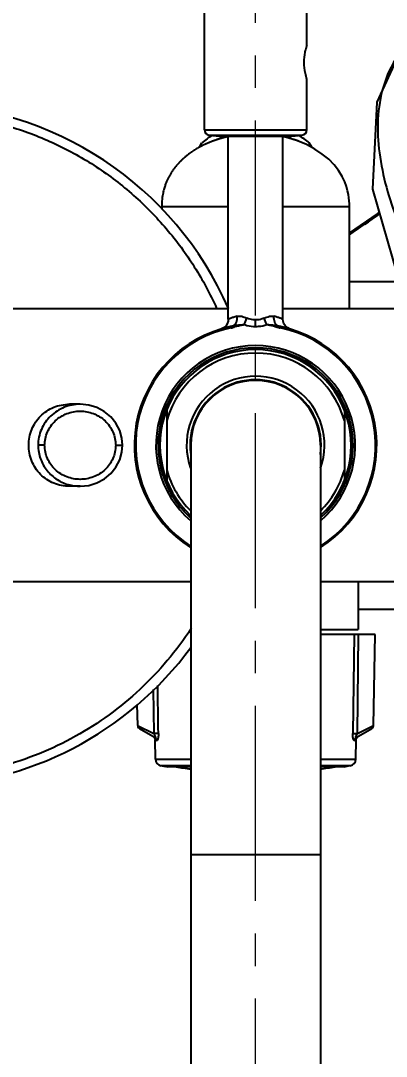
# Model space of a CAD drawing. Extents: x 0 to 3160, y 0 to 2315.
# Drawn here: x 944.7 to 998.3, y 1851 to 2002.6 of the extents above; entities that cross this region are included whole.
import ezdxf

# ---------------------------------------------------------------- set-up
doc = ezdxf.new("R2010")
doc.units = 0
doc.header["$LTSCALE"] = 3
doc.header["$MEASUREMENT"] = 0
doc.header["$PDMODE"] = 3
doc.header["$PDSIZE"] = -10
doc.linetypes.add('CENTER2', pattern=[28.575, 19.05, -3.175, 3.175, -3.175])
doc.layers.get('0').update_dxf_attribs({"linetype": 'CONTINUOUS'})
doc.layers.get('DEFPOINTS').update_dxf_attribs({"linetype": 'CONTINUOUS'})
doc.layers.add('Cneter', color=1, linetype='CENTER2', lineweight=13)
doc.styles.add('Daelim Dimension', font='')
doc.styles.get('Daelim Dimension').set_extended_font_data('나눔고딕')
doc.dimstyles.new('DEFAULT', dxfattribs={"dimscale": 2, "dimtxt": 2, "dimasz": 2, "dimexe": 0, "dimexo": 2, "dimgap": 1, "dimtad": 1, "dimdec": 1, "dimzin": 9, "dimdsep": 46, "dimtxsty": 'Daelim Dimension', "dimcen": 0.5, "dimclrd": 252, "dimclre": 252, "dimclrt": 3, "dimadec": 1, "dimazin": 0, "dimtfac": 1, "dimtdec": 1, "dimtix": 1, "dimtmove": 0, "dimatfit": 3, "dimfxl": 1, "dimtolj": 1, "dimtzin": 1, "dimlwd": 9, "dimlwe": 9, "dimarcsym": 0})

# ---------------------------------------------------------------- blocks, each defined once
blk = doc.blocks.new('*D6')
at = {"color": 5, "lineweight": 9, "ltscale": 0.5, "transparency": 16777216}
for p, q in [((904.24, 2000.41), (904.24, 2142.39)), ((1054.13, 1998.97), (1054.13, 2142.39)), ((912.24, 2140.39), (1046.13, 2140.39))]:
    blk.add_line(p, q, dxfattribs=at)
at = {"color": 5, "ltscale": 0.5, "transparency": 16777216}
for points in [[(912.24, 2141.72), (912.24, 2139.06), (904.24, 2140.39)], [(1046.13, 2141.72), (1046.13, 2139.06), (1054.13, 2140.39)]]:
    blk.add_solid(points, dxfattribs=at)
at = {"layer": 'DEFPOINTS', "color": 0, "ltscale": 0.5, "transparency": 16777216}
for p in [(1054.13, 2140.39), (904.24, 1996.41), (1054.13, 1994.97)]:
    blk.add_point(p, dxfattribs=at)
at = {"color": 7, "ltscale": 0.5, "transparency": 16777216, "insert": (979.19, 2153.25), "char_height": 20, "attachment_point": 5, "style": 'Daelim Dimension'}
blk.add_mtext('\\A1;150', dxfattribs=at)
blk = doc.blocks.new('*D12')
at = {"color": 5, "lineweight": 9, "ltscale": 0.5, "transparency": 16777216}
for p, q in [((1215.42, 2032.07), (1240.01, 2032.07)), ((1238.01, 2024.07), (1238.01, 1495.97)), ((983.13, 1487.97), (1240.01, 1487.97))]:
    blk.add_line(p, q, dxfattribs=at)
at = {"color": 5, "ltscale": 0.5, "transparency": 16777216}
for points in [[(1236.68, 2024.07), (1239.34, 2024.07), (1238.01, 2032.07)], [(1236.68, 1495.97), (1239.34, 1495.97), (1238.01, 1487.97)]]:
    blk.add_solid(points, dxfattribs=at)
at = {"layer": 'DEFPOINTS', "color": 0, "ltscale": 0.5, "transparency": 16777216}
for p in [(1211.42, 2032.07), (979.13, 1487.97), (1238.01, 1487.97)]:
    blk.add_point(p, dxfattribs=at)
at = {"color": 7, "ltscale": 0.5, "transparency": 16777216, "insert": (1225.24, 1760.02), "char_height": 20, "attachment_point": 5, "rotation": 90, "style": 'Daelim Dimension'}
blk.add_mtext('\\A1;544', dxfattribs=at)

msp = doc.modelspace()

# ---------------------------------------------------------------- linework, layer by layer
at = {"color": 7, "linetype": 'Continuous'}
for p, q in [((971.63, 1986.67), (971.63, 2022.57)), ((986.63, 1999.01), (986.63, 2022.57)), ((986.63, 1999.01), (986.61, 1998.93)), ((986.61, 1994.09), (986.63, 1994.01)), ((986.63, 1986.67), (986.63, 1994.01)), ((972.35, 1985.87), (974.33, 1985.69)), ((973.11, 1985.09), (973.03, 1985.07)), ((973.19, 1985.12), (973.11, 1985.09)), ((973.26, 1985.15), (973.19, 1985.12)), ((973.34, 1985.17), (973.26, 1985.15)), ((973.41, 1985.2), (973.34, 1985.17)), ((973.48, 1985.22), (973.41, 1985.2)), ((973.56, 1985.24), (973.48, 1985.22)), ((973.63, 1985.27), (973.56, 1985.24)), ((973.71, 1985.29), (973.63, 1985.27)), ((973.79, 1985.32), (973.71, 1985.29)), ((973.87, 1985.34), (973.79, 1985.32)), ((973.95, 1985.37), (973.87, 1985.34)), ((974.03, 1985.39), (973.95, 1985.37)), ((974.1, 1985.41), (974.03, 1985.39)), ((974.17, 1985.43), (974.1, 1985.41)), ((974.26, 1985.45), (974.17, 1985.43)), ((974.34, 1985.48), (974.26, 1985.45)), ((974.33, 1985.69), (974.37, 1985.69)), ((974.42, 1985.5), (974.34, 1985.48)), ((983.89, 1985.69), (974.37, 1985.69)), ((974.5, 1985.52), (974.42, 1985.5)), ((974.58, 1985.54), (974.5, 1985.52)), ((974.66, 1985.56), (974.58, 1985.54)), ((974.74, 1985.58), (974.66, 1985.56)), ((974.82, 1985.6), (974.74, 1985.58)), ((975.13, 1985.65), (974.79, 1985.59)), ((974.91, 1985.62), (974.82, 1985.6)), ((974.99, 1985.64), (974.91, 1985.62)), ((975.06, 1985.66), (974.99, 1985.64)), ((975.13, 1985.67), (975.06, 1985.66)), ((975.13, 1958.92), (975.13, 1985.69)), ((983.13, 1958.92), (983.13, 1985.69)), ((983.47, 1985.59), (983.13, 1985.65)), ((983.93, 1985.69), (983.89, 1985.69)), ((970.05, 1983.6), (969.99, 1983.56)), ((970.1, 1983.63), (970.05, 1983.6)), ((970.16, 1983.67), (970.1, 1983.63)), ((970.22, 1983.7), (970.16, 1983.67)), ((970.27, 1983.74), (970.22, 1983.7)), ((970.33, 1983.77), (970.27, 1983.74)), ((970.39, 1983.81), (970.33, 1983.77)), ((970.44, 1983.84), (970.39, 1983.81)), ((970.5, 1983.88), (970.44, 1983.84)), ((970.56, 1983.91), (970.5, 1983.88)), ((970.61, 1983.94), (970.56, 1983.91)), ((970.67, 1983.98), (970.61, 1983.94)), ((970.73, 1984.01), (970.67, 1983.98)), ((970.78, 1984.04), (970.73, 1984.01)), ((970.84, 1984.07), (970.78, 1984.04)), ((970.9, 1984.1), (970.84, 1984.07)), ((970.9, 1984.1), (971.28, 1984.76)), ((970.95, 1984.13), (970.9, 1984.1)), ((971.01, 1984.16), (970.95, 1984.13)), ((971.06, 1984.19), (971.01, 1984.16)), ((971.12, 1984.22), (971.06, 1984.19)), ((971.18, 1984.25), (971.12, 1984.22)), ((971.23, 1984.28), (971.18, 1984.25)), ((971.29, 1984.31), (971.23, 1984.28)), ((971.37, 1984.35), (971.29, 1984.31)), ((971.46, 1984.4), (971.37, 1984.35)), ((971.54, 1984.44), (971.46, 1984.4)), ((971.63, 1984.48), (971.54, 1984.44)), ((971.71, 1984.52), (971.63, 1984.48)), ((971.79, 1984.56), (971.71, 1984.52)), ((971.88, 1984.59), (971.79, 1984.56)), ((971.96, 1984.63), (971.88, 1984.59)), ((972.04, 1984.67), (971.96, 1984.63)), ((972.12, 1984.7), (972.04, 1984.67)), ((972.21, 1984.74), (972.12, 1984.7)), ((972.29, 1984.77), (972.21, 1984.74)), ((972.37, 1984.81), (972.29, 1984.77)), ((972.45, 1984.84), (972.37, 1984.81)), ((972.64, 1984.92), (972.56, 1984.88)), ((972.72, 1984.95), (972.64, 1984.92)), ((972.8, 1984.98), (972.72, 1984.95)), ((972.88, 1985.01), (972.8, 1984.98)), ((972.96, 1985.04), (972.88, 1985.01)), ((973.03, 1985.07), (972.96, 1985.04)), ((987.81, 1983.85), (986.6, 1984.5)), ((987.36, 1984.1), (986.98, 1984.76)), ((988.89, 1983.12), (987.81, 1983.85)), ((968.82, 1982.69), (968.75, 1982.63)), ((968.9, 1982.75), (968.82, 1982.69)), ((968.96, 1982.81), (968.9, 1982.75)), ((969.03, 1982.86), (968.96, 1982.81)), ((969.09, 1982.91), (969.03, 1982.86)), ((969.15, 1982.96), (969.09, 1982.91)), ((969.21, 1983.01), (969.15, 1982.96)), ((969.27, 1983.05), (969.21, 1983.01)), ((969.33, 1983.1), (969.27, 1983.05)), ((969.39, 1983.14), (969.33, 1983.1)), ((969.45, 1983.18), (969.39, 1983.14)), ((969.6, 1983.29), (969.54, 1983.25)), ((969.65, 1983.33), (969.6, 1983.29)), ((969.71, 1983.37), (969.65, 1983.33)), ((969.77, 1983.41), (969.71, 1983.37)), ((969.82, 1983.45), (969.77, 1983.41)), ((969.88, 1983.49), (969.82, 1983.45)), ((969.94, 1983.52), (969.88, 1983.49)), ((969.99, 1983.56), (969.94, 1983.52)), ((965.38, 1975.36), (965.38, 1975.13)), ((992.88, 1960.47), (992.88, 1975.36)), ((992.88, 1964.47), (1000.28, 1964.47)), ((975.13, 1960.47), (933.13, 1960.47)), ((1002.93, 1960.47), (983.13, 1960.47)), ((975.24, 1949.22), (975.32, 1949.07)), ((982.94, 1949.07), (983.03, 1949.22)), ((973.57, 1948.1), (973.5, 1948.22)), ((984.76, 1948.22), (984.69, 1948.1)), ((953.44, 1946.47), (951.89, 1946.47)), ((953.44, 1946.47), (953.44, 1946.47)), ((966.13, 1945.67), (966.13, 1935.28)), ((992.13, 1945.67), (992.13, 1935.28)), ((969.61, 1941.47), (969.7, 1941.47)), ((988.56, 1941.47), (988.66, 1941.47)), ((969.63, 1940.47), (969.63, 1590.47)), ((988.63, 1940.47), (988.63, 1590.47)), ((969.63, 1939.47), (969.61, 1939.47)), ((988.66, 1939.47), (988.63, 1939.47)), ((953.44, 1934.47), (951.89, 1934.47)), ((969.63, 1920.47), (933.13, 1920.47)), ((1002.93, 1920.47), (988.63, 1920.47)), ((994.13, 1920.47), (994.13, 1913.47)), ((994.13, 1916.47), (1017.55, 1916.47)), ((988.63, 1913.47), (994.13, 1913.47)), ((996.63, 1912.77), (988.63, 1912.77)), ((993.58, 1912.77), (993.37, 1898.26)), ((994.04, 1898.26), (994.22, 1912.77)), ((996.4, 1899.41), (996.63, 1912.77)), ((964.15, 1904.69), (964.23, 1898.26)), ((961.87, 1899.41), (961.81, 1902.53)), ((962.12, 1898.99), (964.4, 1897.67)), ((993.86, 1897.67), (996.15, 1898.99)), ((964.15, 1897.82), (964.27, 1897.72)), ((964.4, 1897.44), (964.4, 1897.39)), ((964.45, 1894.52), (964.4, 1897.38)), ((993.81, 1894.52), (993.86, 1897.38)), ((993.86, 1897.39), (993.87, 1897.44)), ((993.99, 1897.72), (994.11, 1897.82)), ((965.27, 1893.55), (965.88, 1893.44)), ((965.88, 1893.46), (965.88, 1893.44)), ((966.31, 1893.39), (966.27, 1893.39)), ((969.63, 1893.39), (966.3, 1893.39)), ((992.08, 1893.39), (988.63, 1893.39)), ((992.11, 1893.39), (992.08, 1893.39)), ((992.11, 1893.39), (993, 1893.55))]:
    msp.add_line(p, q, dxfattribs=at)
at = {"color": 9, "linetype": 'Continuous'}
for p, q in [((971.63, 1986.67), (986.63, 1986.67)), ((972.35, 1985.87), (985.92, 1985.87)), ((983.93, 1985.69), (974.33, 1985.69)), ((975.13, 1975.36), (965.38, 1975.36)), ((992.88, 1975.36), (983.13, 1975.36)), ((975.48, 1957.84), (975.51, 1957.66)), ((979.13, 1957.87), (979.13, 1958.82)), ((982.79, 1957.84), (982.75, 1957.66)), ((948.24, 1940.47), (947.28, 1940.47)), ((958.64, 1940.47), (959.64, 1940.47)), ((961.86, 1899.42), (964.23, 1898.26)), ((994.04, 1898.26), (996.4, 1899.42)), ((964.4, 1897.39), (964.43, 1897.38)), ((964.43, 1897.38), (964.65, 1897.25)), ((993.62, 1897.25), (993.86, 1897.39)), ((964.45, 1894.52), (969.63, 1894.52)), ((988.63, 1894.52), (993.81, 1894.52)), ((965.27, 1893.55), (969.63, 1893.55)), ((969.63, 1893.39), (966.27, 1893.39)), ((988.63, 1893.55), (993, 1893.55)), ((992.11, 1893.39), (988.63, 1893.39)), ((988.63, 1880.47), (969.63, 1880.47))]:
    msp.add_line(p, q, dxfattribs=at)
at = {"color": 7, "linetype": 'Continuous'}
for points in [[(999.94, 1997.42), (996.89, 1990.71), (996.27, 1977.98), (999.89, 1965.29), (1002.23, 1960.47)], [(986.6, 1984.5), (985.27, 1985.05), (983.84, 1985.5)], [(972.56, 1984.88), (972.53, 1984.87), (972.45, 1984.84)], [(968.75, 1982.63), (968.71, 1982.59), (968.67, 1982.56), (968.63, 1982.53), (968.6, 1982.49), (968.56, 1982.46), (968.52, 1982.42), (968.48, 1982.39), (968.44, 1982.35), (968.4, 1982.32), (968.36, 1982.28), (968.32, 1982.24), (968.28, 1982.2), (968.24, 1982.16), (968.2, 1982.13), (968.16, 1982.09), (968.12, 1982.04), (968.08, 1982), (968.04, 1981.96), (968, 1981.92), (967.96, 1981.88), (967.92, 1981.83), (967.87, 1981.79), (967.83, 1981.74), (967.79, 1981.69), (967.74, 1981.64), (967.7, 1981.59), (967.65, 1981.54), (967.6, 1981.48), (967.56, 1981.43), (967.51, 1981.37), (967.46, 1981.31), (967.41, 1981.26), (967.37, 1981.2), (967.32, 1981.14), (967.27, 1981.07), (967.22, 1981.01), (967.17, 1980.95), (967.13, 1980.88), (967.08, 1980.82), (967.03, 1980.75), (966.98, 1980.68), (966.94, 1980.62), (966.89, 1980.54), (966.84, 1980.47), (966.79, 1980.4), (966.75, 1980.33), (966.7, 1980.25), (966.65, 1980.17), (966.61, 1980.09), (966.56, 1980.01), (966.51, 1979.93), (966.47, 1979.84), (966.42, 1979.76), (966.37, 1979.67), (966.33, 1979.58), (966.28, 1979.48), (966.23, 1979.38), (966.19, 1979.28), (966.14, 1979.18), (966.09, 1979.08), (966.05, 1978.97), (966, 1978.85), (965.96, 1978.73), (965.91, 1978.61), (965.87, 1978.48), (965.82, 1978.34), (965.78, 1978.2), (965.73, 1978.06), (965.69, 1977.9), (965.65, 1977.74), (965.61, 1977.58), (965.58, 1977.4), (965.54, 1977.21), (965.51, 1977), (965.47, 1976.77), (965.44, 1976.51), (965.41, 1976.21), (965.39, 1975.82), (965.38, 1975.36)], [(969.54, 1983.25), (969.51, 1983.23), (969.45, 1983.18)], [(992.88, 1975.36), (992.87, 1975.81), (992.84, 1976.27), (992.8, 1976.71), (992.72, 1977.2), (992.61, 1977.74), (992.44, 1978.35), (992.18, 1979.05), (991.79, 1979.85), (991.28, 1980.68), (990.63, 1981.51), (989.84, 1982.34), (988.89, 1983.12)], [(997.24, 1974.58), (996.92, 1974.35), (992.88, 1971.58)], [(975.13, 1958.92), (975.11, 1958.66), (974.98, 1958.27), (974.75, 1957.92), (974.44, 1957.65), (974.06, 1957.48)], [(984.2, 1957.48), (983.83, 1957.65), (983.51, 1957.92), (983.28, 1958.26), (983.15, 1958.66), (983.13, 1958.92)], [(959.64, 1940.47), (959.55, 1941.49), (959.23, 1942.63), (958.67, 1943.69), (957.91, 1944.63), (956.97, 1945.41), (955.88, 1945.99), (954.69, 1946.35), (953.44, 1946.47)], [(953.44, 1934.47), (954.7, 1934.6), (955.89, 1934.96), (956.98, 1935.54), (957.92, 1936.32), (958.68, 1937.26), (959.23, 1938.32), (959.55, 1939.46), (959.64, 1940.47)], [(961.86, 1899.42), (961.87, 1899.38), (961.91, 1899.23), (961.99, 1899.09), (962.11, 1898.99)], [(996.15, 1898.99), (996.27, 1899.09), (996.36, 1899.23), (996.4, 1899.38), (996.4, 1899.42)], [(964.27, 1897.72), (964.36, 1897.59), (964.4, 1897.44)], [(993.87, 1897.44), (993.91, 1897.59), (993.99, 1897.72)]]:
    msp.add_lwpolyline(points, dxfattribs=at)
for centre, radius, start, end in [((929.36, 1940.47), 50, 23.6161, 89.5883), ((972.43, 1986.67), 0.8, 180, 263.9414), ((985.83, 1986.67), 0.8, 276.0586, 0), ((979.13, 1975.36), 12.25, 121.145, 129.8481), ((979.13, 2049.79), 64.28, 263.9414, 265.7193), ((978.6, 1969.71), 16.33, 106.1418, 110.7607), ((978.8, 1969.03), 17.04, 104.8612, 106.1533), ((979.13, 1975.36), 11.25, 113.2266, 116.617), ((978.96, 1968.4), 17.69, 102.5064, 103.6501), ((979.3, 1968.39), 17.7, 76.3847, 77.4935), ((979.37, 1968.68), 17.4, 75.1384, 76.3853), ((979.13, 1975.36), 11.25, 63.005, 66.7721), ((979.46, 1969.02), 17.05, 73.9272, 75.1385), ((979.13, 2049.79), 64.28, 274.2807, 276.0586), ((979.65, 1969.65), 16.39, 69.7814, 73.9368), ((979.13, 1975.36), 12.25, 50.0699, 58.8551), ((979.82, 1970.14), 15.88, 69.4895, 69.7537), ((979.84, 1970.18), 15.83, 69.26, 69.4895), ((979.13, 1940.47), 17.75, 101.8824, 237.5227), ((979.13, 1940.47), 17.75, 302.4795, 78.1176), ((979.13, 1940.47), 14, 312.8359, 227.1641), ((979.13, 1940.47), 13.5, 15.6425, 164.3575), ((979.13, 1940.47), 10.1, 340.5034, 199.4935), ((979.13, 1940.47), 9.6, 352.0061, 187.9939), ((979.13, 1940.47), 9.5, 0, 180), ((979.13, 1940.47), 13.5, 195.6425, 225.267), ((979.13, 1940.47), 13.5, 314.733, 344.3575), ((929.36, 1940.47), 50, 271.0717, 323.705), ((965.45, 1894.53), 1, 181, 259.4537), ((992.81, 1894.53), 1, 280.5463, 359), ((979.13, 1968.05), 75.76, 259.9289, 260.2256), ((979.13, 1968.22), 75.75, 261.1546, 262.793), ((979.13, 1968.22), 75.75, 277.207, 278.8454)]:
    msp.add_arc(centre, radius, start, end, dxfattribs=at)
at = {"color": 9, "linetype": 'Continuous'}
for centre, radius, start, end in [((819.77, 2225.85), 307.84, 304.2186, 305.2229), ((979.13, 1940.47), 17.57, 101.8823, 237.1566), ((979.13, 1940.47), 17.57, 302.8393, 78.1177), ((979.13, 1940.47), 14.59, 310.7842, 229.3535), ((979.13, 1940.47), 14.27, 311.8535, 228.1904), ((953.45, 1940.81), 6.34, 256.1934, 269.9702)]:
    msp.add_arc(centre, radius, start, end, dxfattribs=at)
at = {"color": 7, "linetype": 'Continuous'}
for points, knots in [([(986.61, 1998.93), (986.51, 1998.64), (986.29, 1997.85), (986.15, 1996.51), (986.3, 1995.17), (986.51, 1994.38), (986.61, 1994.09)], [0, 0, 0, 0, 0.187072, 0.500442, 0.813525, 1, 1, 1, 1]), ([(945.91, 1940.47), (945.91, 1940.87), (945.99, 1941.66), (946.32, 1942.8), (946.87, 1943.85), (947.61, 1944.76), (948.52, 1945.52), (949.56, 1946.07), (950.7, 1946.4), (951.49, 1946.47), (951.89, 1946.47)], [0, 0, 0, 0, 0.125679, 0.250972, 0.375706, 0.500027, 0.624335, 0.749048, 0.874335, 1, 1, 1, 1]), ([(951.89, 1934.47), (951.49, 1934.47), (950.7, 1934.54), (949.56, 1934.88), (948.52, 1935.43), (947.61, 1936.18), (946.87, 1937.1), (946.32, 1938.15), (945.99, 1939.29), (945.91, 1940.08), (945.91, 1940.47)], [0, 0, 0, 0, 0.125688, 0.250981, 0.375697, 0.500001, 0.624312, 0.749036, 0.874324, 1, 1, 1, 1])]:
    msp.add_open_spline(points, degree=3, knots=knots, dxfattribs=at)
at = {"color": 9, "linetype": 'Continuous'}
for points, knots in [([(999.88, 1997.45), (999, 1996.08), (997.64, 1993.08), (996.88, 1988.2), (997.15, 1983.2), (998.56, 1976.53), (1001.61, 1968.82), (1004.69, 1963.05), (1006.24, 1960.36)], [0, 0, 0, 0, 0.123838, 0.246561, 0.372592, 0.502506, 0.764065, 1, 1, 1, 1]), ([(929.61, 1989.17), (931.93, 1989.16), (936.57, 1988.79), (943.37, 1987.25), (949.85, 1984.76), (955.89, 1981.38), (961.37, 1977.18), (966.2, 1972.26), (970.3, 1966.69), (972.49, 1962.62), (973.43, 1960.52)], [0, 0, 0, 0, 0.125905, 0.251549, 0.376788, 0.501549, 0.625936, 0.750248, 0.874839, 1, 1, 1, 1]), ([(976.43, 1959.36), (976.33, 1959.33), (976.15, 1959.28), (975.89, 1959.2), (975.67, 1959.13), (975.49, 1959.06), (975.36, 1959.01), (975.27, 1958.98), (975.22, 1958.96), (975.18, 1958.94), (975.16, 1958.93), (975.14, 1958.92), (975.13, 1958.92), (975.13, 1958.92)], [0, 0, 0, 0, 0.21822, 0.414336, 0.585722, 0.730236, 0.845861, 0.892208, 0.930567, 0.960696, 0.982419, 0.995574, 1, 1, 1, 1]), ([(975.87, 1957.94), (975.97, 1957.99), (976.16, 1958.15), (976.35, 1958.49), (976.44, 1958.91), (976.44, 1959.21), (976.43, 1959.36)], [0, 0, 0, 0, 0.209481, 0.446513, 0.712834, 1, 1, 1, 1]), ([(976.43, 1959.36), (976.65, 1959.42), (977.02, 1959.39), (977.49, 1959.24), (977.73, 1959.14), (977.85, 1959.09)], [0, 0, 0, 0, 0.465384, 0.726308, 1, 1, 1, 1]), ([(980.41, 1959.09), (980.53, 1959.14), (980.78, 1959.24), (981.24, 1959.39), (981.62, 1959.42), (981.84, 1959.36)], [0, 0, 0, 0, 0.273692, 0.534616, 1, 1, 1, 1]), ([(982.39, 1957.94), (982.29, 1957.99), (982.1, 1958.15), (981.92, 1958.49), (981.82, 1958.91), (981.82, 1959.21), (981.84, 1959.36)], [0, 0, 0, 0, 0.209481, 0.446513, 0.712834, 1, 1, 1, 1]), ([(983.13, 1958.92), (983.13, 1958.92), (983.13, 1958.92), (983.13, 1958.92), (983.12, 1958.93), (983.1, 1958.93), (983.08, 1958.94), (983.04, 1958.96), (982.99, 1958.98), (982.93, 1959), (982.87, 1959.03), (982.75, 1959.07), (982.59, 1959.13), (982.37, 1959.2), (982.12, 1959.28), (981.93, 1959.33), (981.84, 1959.36)], [0, 0, 0, 0, 0.001107, 0.00442, 0.009916, 0.017575, 0.039298, 0.069427, 0.107785, 0.15413, 0.208206, 0.269756, 0.41427, 0.585655, 0.781773, 1, 1, 1, 1]), ([(975.87, 1957.94), (976, 1957.98), (976.26, 1958.04), (976.79, 1958.11), (977.19, 1958.13), (977.46, 1958.14)], [0, 0, 0, 0, 0.247741, 0.497495, 1, 1, 1, 1]), ([(975.87, 1957.94), (975.88, 1957.94), (975.89, 1957.92), (975.91, 1957.89), (975.94, 1957.84), (975.96, 1957.81), (975.97, 1957.78)], [0, 0, 0, 0, 0.129227, 0.342172, 0.635606, 1, 1, 1, 1]), ([(975.97, 1957.78), (976.09, 1957.83), (976.4, 1957.92), (976.89, 1958.04), (977.27, 1958.11), (977.46, 1958.14)], [0, 0, 0, 0, 0.249452, 0.624486, 1, 1, 1, 1]), ([(977.46, 1958.14), (977.54, 1958.28), (977.69, 1958.59), (977.8, 1958.92), (977.85, 1959.09)], [0, 0, 0, 0, 0.478166, 1, 1, 1, 1]), ([(977.46, 1958.14), (977.59, 1958.1), (978.14, 1957.94), (978.7, 1957.87), (979.13, 1957.87)], [0, 0, 0, 0, 0.244534, 1, 1, 1, 1]), ([(979.13, 1958.82), (979.02, 1958.82), (978.58, 1958.84), (978.15, 1958.96), (977.85, 1959.09)], [0, 0, 0, 0, 0.254477, 1, 1, 1, 1]), ([(980.41, 1959.09), (980.31, 1959.05), (979.9, 1958.89), (979.46, 1958.82), (979.13, 1958.82)], [0, 0, 0, 0, 0.24562, 1, 1, 1, 1]), ([(979.13, 1957.87), (979.28, 1957.87), (979.84, 1957.89), (980.4, 1958.01), (980.8, 1958.14)], [0, 0, 0, 0, 0.254808, 1, 1, 1, 1]), ([(980.8, 1958.14), (980.72, 1958.28), (980.57, 1958.59), (980.46, 1958.92), (980.41, 1959.09)], [0, 0, 0, 0, 0.478144, 1, 1, 1, 1]), ([(980.8, 1958.14), (980.93, 1958.12), (981.43, 1958.03), (981.93, 1957.91), (982.3, 1957.78)], [0, 0, 0, 0, 0.25049, 1, 1, 1, 1]), ([(980.8, 1958.14), (981.07, 1958.13), (981.47, 1958.11), (982, 1958.04), (982.27, 1957.98), (982.39, 1957.94)], [0, 0, 0, 0, 0.502506, 0.752277, 1, 1, 1, 1]), ([(982.39, 1957.94), (982.39, 1957.94), (982.37, 1957.92), (982.35, 1957.89), (982.32, 1957.84), (982.31, 1957.81), (982.3, 1957.78)], [0, 0, 0, 0, 0.129232, 0.342154, 0.635591, 1, 1, 1, 1]), ([(953.44, 1946.47), (953.05, 1946.47), (952.25, 1946.4), (951.1, 1946.06), (950.03, 1945.51), (949.09, 1944.77), (948.31, 1943.86), (947.72, 1942.81), (947.36, 1941.67), (947.28, 1940.87), (947.28, 1940.47)], [0, 0, 0, 0, 0.124942, 0.249905, 0.374882, 0.499864, 0.624876, 0.74991, 0.874958, 1, 1, 1, 1]), ([(948.24, 1940.47), (948.24, 1940.8), (948.32, 1941.47), (948.63, 1942.43), (949.12, 1943.3), (949.78, 1944.07), (950.58, 1944.68), (951.48, 1945.13), (952.44, 1945.41), (953.44, 1945.5), (954.44, 1945.41), (955.41, 1945.13), (956.31, 1944.68), (957.11, 1944.07), (957.76, 1943.3), (958.25, 1942.43), (958.57, 1941.47), (958.64, 1940.8), (958.64, 1940.47)], [0, 0, 0, 0, 0.062492, 0.124985, 0.187482, 0.249974, 0.312461, 0.374956, 0.437467, 0.49997, 0.56248, 0.624995, 0.68751, 0.750003, 0.812508, 0.87501, 0.937507, 1, 1, 1, 1]), ([(947.28, 1940.47), (947.28, 1939.81), (947.51, 1938.46), (948.51, 1936.69), (950.03, 1935.34), (951.29, 1934.81), (951.93, 1934.65)], [0, 0, 0, 0, 0.250039, 0.500052, 0.750023, 1, 1, 1, 1]), ([(958.64, 1940.47), (958.64, 1940.14), (958.57, 1939.47), (958.25, 1938.51), (957.76, 1937.64), (957.11, 1936.88), (956.31, 1936.26), (955.41, 1935.81), (954.44, 1935.54), (953.44, 1935.44), (952.44, 1935.54), (951.48, 1935.81), (950.58, 1936.26), (949.78, 1936.88), (949.12, 1937.64), (948.63, 1938.51), (948.32, 1939.47), (948.24, 1940.14), (948.24, 1940.47)], [0, 0, 0, 0, 0.062492, 0.124985, 0.187482, 0.249974, 0.312461, 0.374956, 0.437467, 0.49997, 0.56248, 0.624995, 0.68751, 0.750003, 0.812508, 0.87501, 0.937507, 1, 1, 1, 1]), ([(969.7, 1913.63), (968.63, 1912), (966.29, 1908.87), (962.25, 1904.63), (957.73, 1900.9), (952.79, 1897.74), (947.48, 1895.19), (941.88, 1893.31), (936.08, 1892.13), (932.15, 1891.81), (930.17, 1891.78)], [0, 0, 0, 0, 0.124599, 0.248951, 0.373312, 0.497926, 0.622932, 0.748335, 0.874065, 1, 1, 1, 1]), ([(964.9, 1898.26), (964.82, 1898.26), (964.59, 1898.26), (964.37, 1898.26), (964.23, 1898.26)], [0, 0, 0, 0, 0.366968, 1, 1, 1, 1]), ([(964.23, 1898.26), (964.24, 1898.22), (964.27, 1898.16), (964.32, 1898.06), (964.37, 1897.96), (964.41, 1897.86), (964.44, 1897.78), (964.45, 1897.73), (964.45, 1897.7), (964.45, 1897.65), (964.41, 1897.67), (964.4, 1897.67)], [0, 0, 0, 0, 0.165103, 0.33066, 0.494319, 0.651441, 0.791392, 0.848628, 0.894031, 0.945561, 1, 1, 1, 1]), ([(964.65, 1897.25), (964.65, 1897.33), (964.6, 1897.5), (964.48, 1897.63), (964.4, 1897.67)], [0, 0, 0, 0, 0.502804, 1, 1, 1, 1]), ([(964.9, 1898.26), (964.9, 1898.18), (964.9, 1898.04), (964.88, 1897.83), (964.85, 1897.64), (964.82, 1897.48), (964.79, 1897.37), (964.76, 1897.3), (964.73, 1897.26), (964.69, 1897.23), (964.66, 1897.24), (964.65, 1897.25)], [0, 0, 0, 0, 0.198964, 0.388005, 0.560808, 0.710617, 0.829809, 0.875849, 0.912342, 0.960465, 1, 1, 1, 1]), ([(993.62, 1897.25), (993.61, 1897.24), (993.57, 1897.23), (993.53, 1897.26), (993.51, 1897.3), (993.47, 1897.37), (993.44, 1897.48), (993.41, 1897.64), (993.38, 1897.83), (993.37, 1898.04), (993.36, 1898.18), (993.37, 1898.26)], [0, 0, 0, 0, 0.039491, 0.087743, 0.124317, 0.170423, 0.289689, 0.439492, 0.612227, 0.801163, 1, 1, 1, 1]), ([(993.37, 1898.26), (993.45, 1898.26), (993.67, 1898.26), (993.9, 1898.26), (994.04, 1898.26)], [0, 0, 0, 0, 0.366967, 1, 1, 1, 1]), ([(993.62, 1897.25), (993.62, 1897.33), (993.66, 1897.5), (993.79, 1897.63), (993.86, 1897.67)], [0, 0, 0, 0, 0.503001, 1, 1, 1, 1]), ([(993.86, 1897.67), (993.85, 1897.67), (993.84, 1897.66), (993.82, 1897.66), (993.81, 1897.68), (993.81, 1897.73), (993.83, 1897.82), (993.89, 1897.96), (993.96, 1898.11), (994.01, 1898.21), (994.04, 1898.26)], [0, 0, 0, 0, 0.033112, 0.055589, 0.076716, 0.108807, 0.277174, 0.506884, 0.75264, 1, 1, 1, 1])]:
    msp.add_open_spline(points, degree=3, knots=knots, dxfattribs=at)
for points in [[(975.87, 1957.94), (975.74, 1957.9), (975.61, 1957.87), (975.48, 1957.84)], [(982.79, 1957.84), (982.65, 1957.87), (982.52, 1957.9), (982.39, 1957.94)], [(975.51, 1957.66), (975.67, 1957.69), (975.82, 1957.73), (975.97, 1957.78)], [(982.3, 1957.78), (982.44, 1957.73), (982.6, 1957.69), (982.75, 1957.66)]]:
    msp.add_open_spline(points, degree=3, dxfattribs=at)
at = {"color": 7, "linetype": 'Continuous'}
msp.add_open_spline([(964.9, 1898.26), (964.86, 1900.6), (964.83, 1902.95), (964.8, 1905.29)], degree=3, dxfattribs=at)
at = {"layer": 'Cneter', "lineweight": 5, "ltscale": 0.5}
msp.add_line((979.13, 1487.97), (979.13, 2032.07), dxfattribs=at)

# ---------------------------------------------------------------- dimensions: what is measured, and where the dimension line sits
at = {"color": 5, "ltscale": 0.5}
dim = msp.add_linear_dim(base=(1054.13, 2140.39), p1=(904.24, 1996.41), p2=(1054.13, 1994.97), dimstyle='DEFAULT', override={"dimtxt": 10, "dimasz": 4, "dimexe": 1, "dimdec": 0, "dimclrd": 5, "dimclre": 5, "dimclrt": 7}, dxfattribs=at)
dim.commit()
dim.dimension.update_dxf_attribs({"geometry": '*D6', "text_midpoint": (979.19, 2153.25)})
dim = msp.add_linear_dim(base=(1238.01, 1487.97), p1=(1211.42, 2032.07), p2=(979.13, 1487.97), angle=90, dimstyle='DEFAULT', override={"dimtxt": 10, "dimasz": 4, "dimexe": 1, "dimdec": 0, "dimclrd": 5, "dimclre": 5, "dimclrt": 7}, dxfattribs=at)
dim.commit()
dim.dimension.update_dxf_attribs({"geometry": '*D12', "text_midpoint": (1225.24, 1760.02)})

doc.saveas('drawing.dxf')
